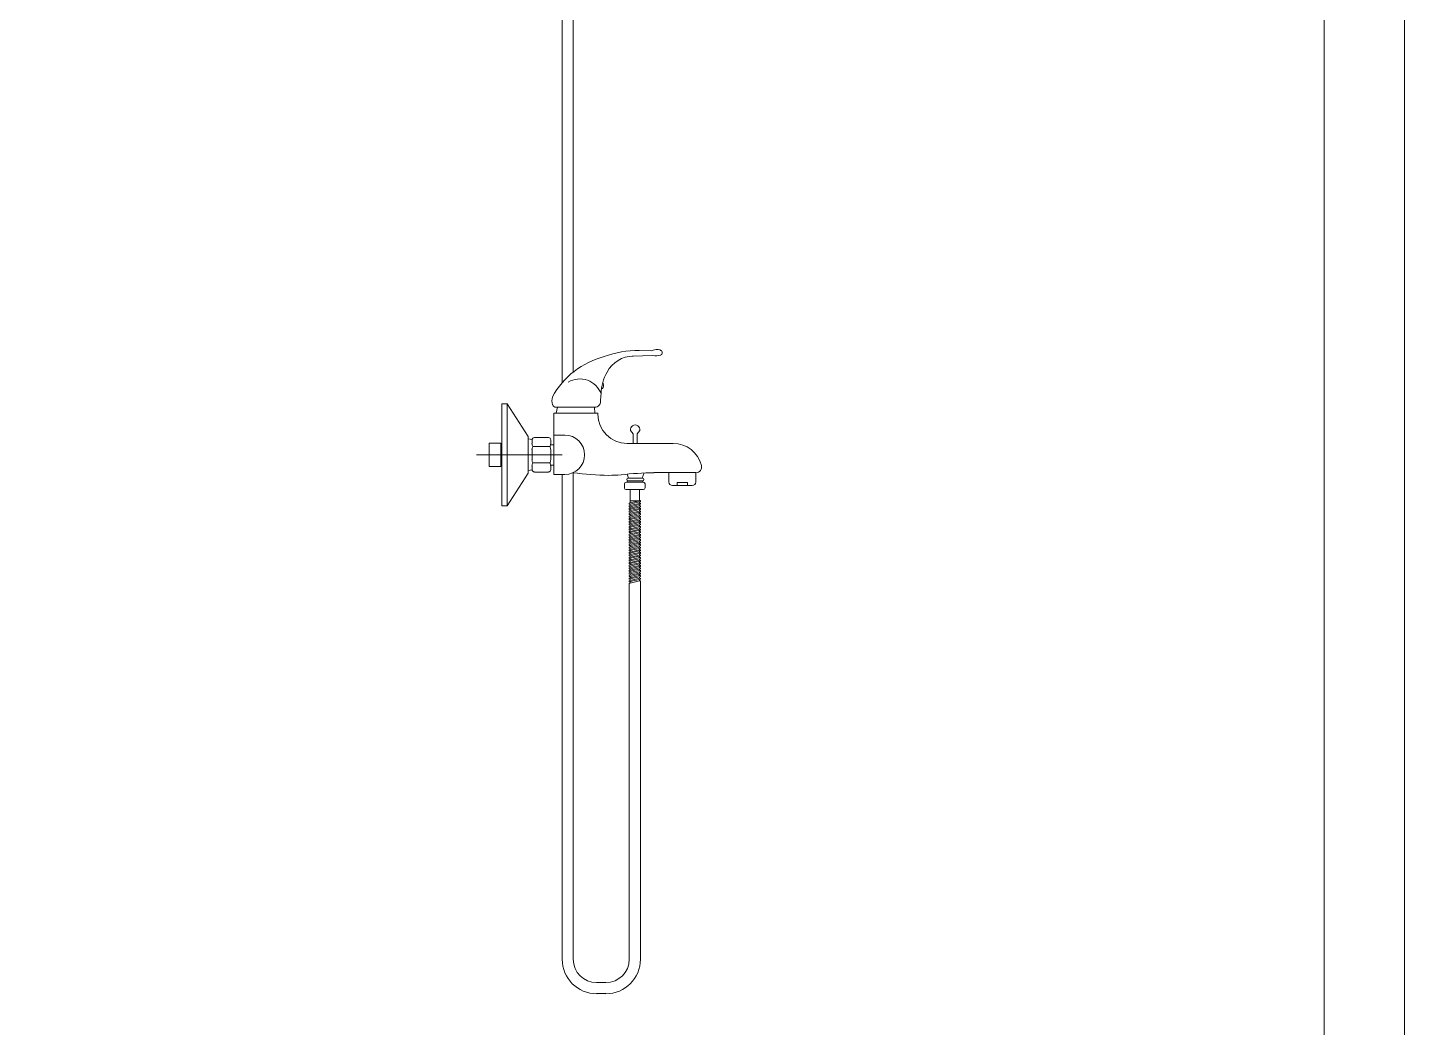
# Model space of a CAD drawing. Header units: millimetres. Extents: x -819040 to 60987, y -269988 to 131461.
# Drawn here: x -13313 to -6877, y -79667 to -74992 of the extents above; entities that cross this region are included whole.
import ezdxf

# ---------------------------------------------------------------- set-up
doc = ezdxf.new("R2010")
doc.units = ezdxf.units.MM
doc.layers.get('0').update_dxf_attribs({"lineweight": 9})
doc.layers.add('GHI CHU', color=51, linetype='Continuous', lineweight=9)
doc.layers.add('KHUNG GIAY-A2', color=7, linetype='Continuous', lineweight=9)

# ---------------------------------------------------------------- blocks, each defined once
blk = doc.blocks.new('chi_tiet_sen_tam-hc_canh')
for p, q in [((80.2, 755.5), (80.2, 67.3)), ((90.6, 757.9), (90.6, 77.3)), ((145.6, 92.3), (165, 92.9)), ((148.8, 97.4), (163.9, 97.2)), ((28.9, 47.6), (23.9, 47.6)), ((23.9, -47.6), (23.9, 47.6)), ((48.5, 17.1), (28.9, 47.6)), ((28.9, -47.6), (28.9, 47.6)), ((72.3, -18.4), (72.3, 38.8)), ((72.3, 38.8), (113.6, 38.8)), ((74.4, 44.5), (110.7, 44.5)), ((74.6, 38.8), (75.8, 44.5)), ((110.7, 38.8), (110.3, 44.5)), ((113.6, 38.8), (113.6, 37.9)), ((48.5, 0), (48.5, 17.1)), ((52, 14.2), (48.5, 14.8)), ((52, 10.5), (52, 13.9)), ((54.2, 16.1), (67.4, 16.1)), ((69.6, 13.9), (69.6, 10.5)), ((82.8, 18.4), (72.3, 18.4)), ((146.5, 19.7), (144.2, 22.7)), ((146.5, 10.6), (146.5, 19.7)), ((150.4, 19.7), (152.7, 22.7)), ((150.4, 10.6), (150.4, 19.7)), ((0, 0), (80.1, 0)), ((11.9, 11), (23, 11)), ((11.9, -11), (11.9, 11)), ((23, 11), (23, -11)), ((48.5, 0), (48.5, -17.1)), ((52, -4.7), (52, 4.7)), ((68.9, 7.6), (52.7, 7.6)), ((69.3, 9.2), (72.3, 9.2)), ((69.6, 4.7), (69.6, -4.7)), ((140.9, 10.6), (183.9, 10.6)), ((23, -11), (11.9, -11)), ((52, -13.9), (52, -10.5)), ((68.9, -7.6), (52.7, -7.6)), ((69.4, -9.6), (72.3, -9.6)), ((69.6, -10.5), (69.6, -13.9)), ((48.5, -17.1), (28.9, -47.6)), ((52, -14.2), (48.5, -14.8)), ((67.4, -16.1), (54.2, -16.1)), ((82.8, -18.4), (72.3, -18.4)), ((80.2, -18.4), (80.2, -471.7)), ((90.6, -16.7), (90.6, -471.7)), ((156.1, -25.6), (140, -25.6)), ((140.6, -22.8), (140.6, -23.2)), ((141, -18.1), (142.1, -21.7)), ((141.5, -24.3), (141.1, -25.6)), ((155.4, -21.7), (141.7, -21.7)), ((141.7, -24.3), (155.4, -24.3)), ((156.8, -17), (155, -21.7)), ((155.4, -24.3), (155.7, -25.6)), ((156.5, -23.2), (156.5, -22.8)), ((166, -16.7), (205.1, -16.7)), ((179.9, -16.7), (179.9, -25.5)), ((205.1, -16.7), (205.1, -25.5)), ((138.3, -27.3), (138.3, -30.9)), ((140, -32.5), (156.1, -32.5)), ((143.7, -32.5), (143.7, -45)), ((152.5, -32.5), (152.5, -43)), ((157.7, -30.9), (157.7, -27.3)), ((183.2, -28.8), (201.8, -28.8)), ((187.7, -26), (187.7, -28.8)), ((187.7, -26), (197.2, -26)), ((197.2, -26), (197.2, -28.8)), ((28.9, -47.6), (23.9, -47.6)), ((142.9, -45.2), (143.7, -45)), ((142.9, -45.2), (142.9, -46.3)), ((142.9, -46.3), (143.7, -46.1)), ((142.9, -47.6), (143.7, -47.4)), ((142.9, -47.6), (142.9, -48.7)), ((142.9, -48.7), (143.7, -48.5)), ((142.9, -50), (143.7, -49.8)), ((142.9, -50), (142.9, -51.1)), ((142.9, -51.1), (143.7, -50.9)), ((152.5, -43), (143.7, -43)), ((143.7, -45), (152.5, -43)), ((143.7, -46.1), (152.5, -44)), ((143.7, -47.4), (152.5, -45.4)), ((143.7, -46.1), (143.7, -47.4)), ((143.7, -48.5), (152.5, -46.5)), ((143.7, -49.8), (152.5, -47.8)), ((143.7, -48.5), (143.7, -49.8)), ((143.7, -50.9), (152.5, -48.9)), ((143.7, -52.2), (152.5, -50.2)), ((143.7, -50.9), (143.7, -52.2)), ((143.7, -53.3), (152.5, -51.3)), ((152.5, -43), (153.3, -42.8)), ((152.5, -44), (153.3, -43.9)), ((152.5, -44), (152.5, -45.4)), ((152.5, -45.4), (153.3, -45.2)), ((152.5, -46.5), (153.3, -46.3)), ((152.5, -46.5), (152.5, -47.8)), ((152.5, -47.8), (153.3, -47.6)), ((152.5, -48.9), (153.3, -48.7)), ((152.5, -48.9), (152.5, -50.2)), ((152.5, -50.2), (153.3, -50)), ((152.5, -51.3), (153.3, -51.1)), ((152.5, -51.3), (152.5, -52.6)), ((153.3, -42.8), (153.3, -43.9)), ((153.3, -45.2), (153.3, -46.3)), ((153.3, -47.6), (153.3, -48.7)), ((153.3, -50), (153.3, -51.1)), ((142.9, -52.4), (143.7, -52.2)), ((142.9, -52.4), (142.9, -53.5)), ((142.9, -53.5), (143.7, -53.3)), ((142.9, -54.8), (143.7, -54.7)), ((142.9, -54.8), (142.9, -55.9)), ((142.9, -55.9), (143.7, -55.7)), ((142.9, -57.3), (143.7, -57.1)), ((142.9, -57.3), (142.9, -58.4)), ((142.9, -58.4), (143.7, -58.2)), ((142.9, -59.7), (143.7, -59.5)), ((142.9, -59.7), (142.9, -60.8)), ((142.9, -60.8), (143.7, -60.6)), ((142.9, -62.1), (143.7, -61.9)), ((142.9, -62.1), (142.9, -63.2)), ((142.9, -63.2), (143.7, -63)), ((142.9, -64.5), (143.7, -64.3)), ((143.7, -54.7), (152.5, -52.6)), ((143.7, -53.3), (143.7, -54.7)), ((143.7, -55.7), (152.5, -53.7)), ((143.7, -57.1), (152.5, -55)), ((143.7, -55.7), (143.7, -57.1)), ((143.7, -58.2), (152.5, -56.1)), ((143.7, -59.5), (152.5, -57.5)), ((143.7, -58.2), (143.7, -59.5)), ((143.7, -60.6), (152.5, -58.5)), ((143.7, -61.9), (152.5, -59.9)), ((143.7, -60.6), (143.7, -61.9)), ((143.7, -63), (152.5, -61)), ((143.7, -64.3), (152.5, -62.3)), ((143.7, -63), (143.7, -64.3)), ((143.7, -65.4), (152.5, -63.4)), ((152.5, -52.6), (153.3, -52.4)), ((152.5, -53.7), (153.3, -53.5)), ((152.5, -53.7), (152.5, -55)), ((152.5, -55), (153.3, -54.8)), ((152.5, -56.1), (153.3, -55.9)), ((152.5, -56.1), (152.5, -57.5)), ((152.5, -57.5), (153.3, -57.3)), ((152.5, -58.5), (153.3, -58.4)), ((152.5, -58.5), (152.5, -59.9)), ((152.5, -59.9), (153.3, -59.7)), ((152.5, -61), (153.3, -60.8)), ((152.5, -61), (152.5, -62.3)), ((152.5, -62.3), (153.3, -62.1)), ((152.5, -63.4), (153.3, -63.2)), ((152.5, -63.4), (152.5, -64.7)), ((153.3, -52.4), (153.3, -53.5)), ((153.3, -54.8), (153.3, -55.9)), ((153.3, -57.3), (153.3, -58.4)), ((153.3, -59.7), (153.3, -60.8)), ((153.3, -62.1), (153.3, -63.2)), ((142.9, -64.5), (142.9, -65.6)), ((142.9, -65.6), (143.7, -65.4)), ((142.9, -66.9), (143.7, -66.7)), ((142.9, -66.9), (142.9, -68)), ((142.9, -68), (143.7, -67.8)), ((142.9, -69.3), (143.7, -69.2)), ((142.9, -69.3), (142.9, -70.4)), ((142.9, -70.4), (143.7, -70.2)), ((142.9, -71.8), (143.7, -71.6)), ((142.9, -71.8), (142.9, -72.8)), ((142.9, -72.8), (143.7, -72.7)), ((142.9, -74.2), (143.7, -74)), ((142.9, -74.2), (142.9, -75.3)), ((142.9, -75.3), (143.7, -75.1)), ((142.9, -76.6), (143.7, -76.4)), ((142.9, -76.6), (142.9, -77.7)), ((143.7, -66.7), (152.5, -64.7)), ((143.7, -65.4), (143.7, -66.7)), ((143.7, -67.8), (152.5, -65.8)), ((143.7, -69.2), (152.5, -67.1)), ((143.7, -67.8), (143.7, -69.2)), ((143.7, -70.2), (152.5, -68.2)), ((143.7, -71.6), (152.5, -69.5)), ((143.7, -70.2), (143.7, -71.6)), ((143.7, -72.7), (152.5, -70.6)), ((143.7, -74), (152.5, -71.9)), ((143.7, -72.7), (143.7, -74)), ((143.7, -75.1), (152.5, -73)), ((143.7, -76.4), (152.5, -74.4)), ((143.7, -75.1), (143.7, -76.4)), ((143.7, -77.5), (152.5, -75.4)), ((143.7, -78.8), (152.5, -76.8)), ((152.5, -64.7), (153.3, -64.5)), ((152.5, -65.8), (153.3, -65.6)), ((152.5, -65.8), (152.5, -67.1)), ((152.5, -67.1), (153.3, -66.9)), ((152.5, -68.2), (153.3, -68)), ((152.5, -68.2), (152.5, -69.5)), ((152.5, -69.5), (153.3, -69.3)), ((152.5, -70.6), (153.3, -70.4)), ((152.5, -70.6), (152.5, -71.9)), ((152.5, -71.9), (153.3, -71.8)), ((152.5, -73), (153.3, -72.8)), ((152.5, -73), (152.5, -74.4)), ((152.5, -74.4), (153.3, -74.2)), ((152.5, -75.4), (153.3, -75.3)), ((152.5, -75.4), (152.5, -76.8)), ((152.5, -76.8), (153.3, -76.6)), ((153.3, -64.5), (153.3, -65.6)), ((153.3, -66.9), (153.3, -68)), ((153.3, -69.3), (153.3, -70.4)), ((153.3, -71.8), (153.3, -72.8)), ((153.3, -74.2), (153.3, -75.3)), ((153.3, -76.6), (153.3, -77.7)), ((142.9, -77.7), (143.7, -77.5)), ((142.9, -79), (143.7, -78.8)), ((142.9, -79), (142.9, -80.1)), ((142.9, -80.1), (143.7, -79.9)), ((142.9, -81.4), (143.7, -81.2)), ((142.9, -81.4), (142.9, -82.5)), ((142.9, -82.5), (143.7, -82.3)), ((142.9, -83.8), (143.7, -83.7)), ((142.9, -83.8), (142.9, -84.9)), ((142.9, -84.9), (143.7, -84.7)), ((142.9, -86.3), (143.7, -86.1)), ((142.9, -86.3), (142.9, -87.3)), ((142.9, -87.3), (143.7, -87.2)), ((142.9, -88.7), (143.7, -88.5)), ((142.9, -88.7), (142.9, -89.8)), ((142.9, -89.8), (143.7, -89.6)), ((143.7, -77.5), (143.7, -78.8)), ((143.7, -79.9), (152.5, -77.9)), ((143.7, -81.2), (152.5, -79.2)), ((143.7, -79.9), (143.7, -81.2)), ((143.7, -82.3), (152.5, -80.3)), ((143.7, -83.7), (152.5, -81.6)), ((143.7, -82.3), (143.7, -83.7)), ((143.7, -84.7), (152.5, -82.7)), ((143.7, -86.1), (152.5, -84)), ((143.7, -84.7), (143.7, -86.1)), ((143.7, -87.2), (152.5, -85.1)), ((143.7, -88.5), (152.5, -86.4)), ((143.7, -87.2), (143.7, -88.5)), ((143.7, -89.6), (152.5, -87.5)), ((143.7, -90.9), (152.5, -88.9)), ((143.7, -89.6), (143.7, -90.9)), ((143.7, -92), (152.5, -89.9)), ((152.5, -77.9), (153.3, -77.7)), ((152.5, -77.9), (152.5, -79.2)), ((152.5, -79.2), (153.3, -79)), ((152.5, -80.3), (153.3, -80.1)), ((152.5, -80.3), (152.5, -81.6)), ((152.5, -81.6), (153.3, -81.4)), ((152.5, -82.7), (153.3, -82.5)), ((152.5, -82.7), (152.5, -84)), ((152.5, -84), (153.3, -83.8)), ((152.5, -85.1), (153.3, -84.9)), ((152.5, -85.1), (152.5, -86.4)), ((152.5, -86.4), (153.3, -86.3)), ((152.5, -87.5), (153.3, -87.3)), ((152.5, -87.5), (152.5, -88.9)), ((152.5, -88.9), (153.3, -88.7)), ((152.5, -89.9), (153.3, -89.8)), ((152.5, -89.9), (152.5, -91.3)), ((153.3, -79), (153.3, -80.1)), ((153.3, -81.4), (153.3, -82.5)), ((153.3, -83.8), (153.3, -84.9)), ((153.3, -86.3), (153.3, -87.3)), ((153.3, -88.7), (153.3, -89.8)), ((142.9, -91.1), (143.7, -90.9)), ((142.9, -91.1), (142.9, -92.2)), ((142.9, -92.2), (143.7, -92)), ((142.9, -93.5), (143.7, -93.3)), ((142.9, -93.5), (142.9, -94.6)), ((142.9, -94.6), (143.7, -94.4)), ((142.9, -95.9), (143.7, -95.7)), ((142.9, -95.9), (142.9, -97)), ((142.9, -97), (143.7, -96.8)), ((142.9, -98.3), (143.7, -98.1)), ((142.9, -98.3), (142.9, -99.4)), ((142.9, -99.4), (143.7, -99.2)), ((142.9, -100.8), (143.7, -100.6)), ((142.9, -100.8), (142.9, -101.8)), ((142.9, -101.8), (143.7, -101.7)), ((143.7, -93.3), (152.5, -91.3)), ((143.7, -92), (143.7, -93.3)), ((143.7, -94.4), (152.5, -92.4)), ((143.7, -95.7), (152.5, -93.7)), ((143.7, -94.4), (143.7, -95.7)), ((143.7, -96.8), (152.5, -94.8)), ((143.7, -98.1), (152.5, -96.1)), ((143.7, -96.8), (143.7, -98.1)), ((143.7, -99.2), (152.5, -97.2)), ((143.7, -100.6), (152.5, -98.5)), ((143.7, -99.2), (143.7, -100.6)), ((143.7, -101.7), (152.5, -99.6)), ((143.7, -103), (152.5, -100.9)), ((143.7, -101.7), (143.7, -103)), ((143.7, -104.1), (152.5, -102)), ((152.5, -91.3), (153.3, -91.1)), ((152.5, -92.4), (153.3, -92.2)), ((152.5, -92.4), (152.5, -93.7)), ((152.5, -93.7), (153.3, -93.5)), ((152.5, -94.8), (153.3, -94.6)), ((152.5, -94.8), (152.5, -96.1)), ((152.5, -96.1), (153.3, -95.9)), ((152.5, -97.2), (153.3, -97)), ((152.5, -97.2), (152.5, -98.5)), ((152.5, -98.5), (153.3, -98.3)), ((152.5, -99.6), (153.3, -99.4)), ((152.5, -99.6), (152.5, -100.9)), ((152.5, -100.9), (153.3, -100.8)), ((152.5, -102), (153.3, -101.8)), ((152.5, -102), (152.5, -103.4)), ((153.3, -91.1), (153.3, -92.2)), ((153.3, -93.5), (153.3, -94.6)), ((153.3, -95.9), (153.3, -97)), ((153.3, -98.3), (153.3, -99.4)), ((153.3, -100.8), (153.3, -101.8)), ((142.9, -103.2), (143.7, -103)), ((142.9, -103.2), (142.9, -104.3)), ((142.9, -104.3), (143.7, -104.1)), ((142.9, -105.6), (143.7, -105.4)), ((142.9, -105.6), (142.9, -106.7)), ((142.9, -106.7), (143.7, -106.5)), ((142.9, -108), (143.7, -107.8)), ((142.9, -108), (142.9, -109.1)), ((142.9, -109.1), (143.7, -108.9)), ((142.9, -110.4), (143.7, -110.2)), ((142.9, -110.4), (142.9, -111.5)), ((142.9, -111.5), (143.7, -111.3)), ((142.9, -112.8), (143.7, -112.6)), ((142.9, -112.8), (142.9, -113.9)), ((142.9, -113.9), (143.7, -113.7)), ((142.9, -115.2), (143.7, -115.1)), ((142.9, -115.2), (142.9, -116.3)), ((143.7, -105.4), (152.5, -103.4)), ((143.7, -104.1), (143.7, -105.4)), ((143.7, -106.5), (152.5, -104.4)), ((143.7, -107.8), (152.5, -105.8)), ((143.7, -106.5), (143.7, -107.8)), ((143.7, -108.9), (152.5, -106.9)), ((143.7, -110.2), (152.5, -108.2)), ((143.7, -108.9), (143.7, -110.2)), ((143.7, -111.3), (152.5, -109.3)), ((143.7, -112.6), (152.5, -110.6)), ((143.7, -111.3), (143.7, -112.6)), ((143.7, -113.7), (152.5, -111.7)), ((143.7, -115.1), (152.5, -113)), ((143.7, -113.7), (143.7, -115.1)), ((143.7, -116.1), (152.5, -114.1)), ((143.7, -117.5), (152.5, -115.4)), ((152.5, -103.4), (153.3, -103.2)), ((152.5, -104.4), (153.3, -104.3)), ((152.5, -104.4), (152.5, -105.8)), ((152.5, -105.8), (153.3, -105.6)), ((152.5, -106.9), (153.3, -106.7)), ((152.5, -106.9), (152.5, -108.2)), ((152.5, -108.2), (153.3, -108)), ((152.5, -109.3), (153.3, -109.1)), ((152.5, -109.3), (152.5, -110.6)), ((152.5, -110.6), (153.3, -110.4)), ((152.5, -111.7), (153.3, -111.5)), ((152.5, -111.7), (152.5, -113)), ((152.5, -113), (153.3, -112.8)), ((152.5, -114.1), (153.3, -113.9)), ((152.5, -114.1), (152.5, -115.4)), ((152.5, -115.4), (153.3, -115.2)), ((153.3, -103.2), (153.3, -104.3)), ((153.3, -105.6), (153.3, -106.7)), ((153.3, -108), (153.3, -109.1)), ((153.3, -110.4), (153.3, -111.5)), ((153.3, -112.8), (153.3, -113.9)), ((153.3, -115.2), (153.3, -116.3)), ((142.9, -116.3), (143.7, -116.1)), ((142.9, -117.7), (143.7, -117.5)), ((142.9, -117.7), (142.9, -118.7)), ((142.9, -118.7), (143.7, -118.6)), ((142.9, -120.1), (143.7, -119.9)), ((142.9, -120.1), (142.9, -471.7)), ((143.7, -116.1), (143.7, -117.5)), ((143.7, -118.6), (152.5, -116.5)), ((143.7, -119.9), (152.5, -117.8)), ((143.7, -118.6), (143.7, -119.9)), ((152.5, -116.5), (153.3, -116.3)), ((152.5, -116.5), (152.5, -117.8)), ((152.5, -117.8), (153.3, -117.7)), ((153.3, -117.7), (153.3, -471.7)), ((112.4, -493.5), (121.1, -493.5)), ((112.4, -503.8), (121.1, -503.8))]:
    blk.add_line(p, q)
for centre, radius, start, end in [((138.7, 17.1), 77.1, 104.3587, 151.2342), ((149.4, 14.8), 82.6, 88.0808, 111.1475), ((147, 64.3), 28, 90.8135, 152.1114), ((167, 91.9), 6.14, 95.5598, 120.5513), ((168, 105), 12.5, 256.0429, 290.2061), ((168.9, 89.4), 8.97, 62.3711, 106.0403), ((171.3, 95.6), 2.52, 294.7833, 44.5879), ((156.7, 57), 40, 149.3389, 180.0794), ((96.6, 49.5), 21.4, 20.4396, 120.1344), ((118.1, 66.5), 0.542, 13.0349, 112.2319), ((113.8, 64.9), 5.11, 324.0374, 19.1878), ((82.5, 50.7), 11.9, 162.5953, 199.7953), ((158.2, 50.5), 42.1, 171.2229, 180.6937), ((117.6, 62.6), 0.799, 216.8114, 294.7124), ((74.4, 47.7), 3.28, 199.7953, 270), ((110.7, 49.9), 5.46, 270, 0.6937), ((140.9, 37.9), 27.3, 180, 270), ((148.4, 23.5), 4.36, 348.8431, 191.1569), ((54.2, 13.9), 2.18, 90, 180), ((67.4, 13.9), 2.18, 0, 90), ((82.8, 0), 18.4, 270, 90), ((118, 24.9), 67.6, 192.2952, 194.8266), ((118, -9.7), 67.6, 165.1734, 167.7048), ((3.5, 24.9), 67.6, 345.1734, 347.7048), ((3.5, -9.7), 67.6, 12.2952, 14.8266), ((183.9, -16.7), 27.3, 14.4775, 90), ((118, 9.7), 67.6, 192.2952, 194.8266), ((118, -24.9), 67.6, 165.1734, 167.7048), ((3.5, 9.7), 67.6, 345.1734, 347.7048), ((3.5, -24.9), 67.6, 12.2952, 14.8266), ((205.1, -11.3), 5.46, 270, 14.4775), ((54.2, -13.9), 2.18, 180, 270), ((67.4, -13.9), 2.18, 270, 0), ((137.1, 382.3), 401.8, 263.3392, 268.0871), ((119, 199.4), 218.7, 271.2317, 274.2491), ((175.4, -411.4), 394.8, 91.3618, 95.8398), ((140, -27.3), 1.64, 90, 180), ((141.7, -22.8), 1.09, 90, 180), ((141.7, -23.2), 1.09, 180, 270), ((155.4, -22.8), 1.09, 0, 90), ((155.4, -23.2), 1.09, 270, 0), ((156.1, -27.3), 1.64, 0, 90), ((183.2, -25.5), 3.28, 180, 270), ((201.8, -25.5), 3.28, 270, 0), ((140, -30.9), 1.64, 180, 270), ((156.1, -30.9), 1.64, 270, 0), ((112.4, -471.7), 32.2, 180, 270), ((112.4, -471.7), 21.8, 180, 270), ((121.1, -471.7), 32.2, 270, 0), ((121.1, -471.7), 21.8, 270, 0)]:
    blk.add_arc(centre, radius, start, end)
blk = doc.blocks.new('ban_ve_chi_tiet_nha_ve_sinh')
at = {"layer": 'GHI CHU'}
blk.add_blockref('chi_tiet_sen_tam-hc_canh', (7482.3, 1483.7), dxfattribs=at)

msp = doc.modelspace()

# ---------------------------------------------------------------- linework, layer by layer
at = {"layer": 'KHUNG GIAY-A2'}
for points in [[(-51427.5, -86083.2), (-6877.5, -86083.2), (-6877.5, -54583.2), (-51427.5, -54583.2)], [(-49552.5, -85708.2), (-7252.5, -85708.2), (-7252.5, -54958.2), (-49552.5, -54958.2)]]:
    msp.add_lwpolyline(points, close=True, dxfattribs=at)

# ---------------------------------------------------------------- block references
at = {"layer": 'GHI CHU', "xscale": 5, "yscale": 5, "zscale": 5}
msp.add_blockref('ban_ve_chi_tiet_nha_ve_sinh', (-48626.5, -84408.2), dxfattribs=at)

doc.saveas('drawing.dxf')
